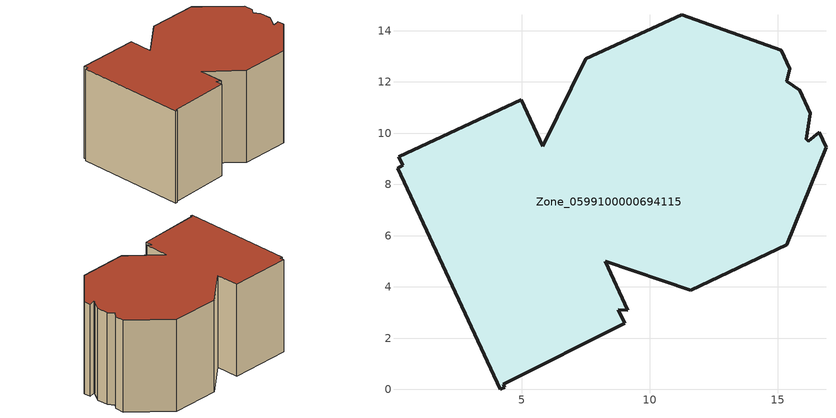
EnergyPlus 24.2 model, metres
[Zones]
Zone_0599100000694115
 floor ground (C_G): 15.35,12.02 15.86,11.67 16.27,10.77 16.12,9.76 16.18,9.68 16.61,10.04 16.88,9.45 15.35,5.65 11.6,3.88 8.26,5 9.15,3.08 8.78,3.12 9.03,2.59 4.29,0.2 4.34,0.08 4.16,0 0.16,8.64 0.37,8.74 0.21,9.08 4.99,11.3 5.83,9.48 7.5,12.9 11.26,14.63 15.14,13.23 15.47,12.51 z0
 wall outside (C_F): 8.26,5 11.6,3.88 15.35,5.65 16.88,9.45 16.61,10.04 16.18,9.68 16.12,9.76 16.27,10.77 15.86,11.67 15.35,12.02 15.47,12.51 15.14,13.23 11.26,14.63 7.5,12.9 5.83,9.48 4.99,11.3 0.21,9.08 0.37,8.74 0.16,8.64 4.16,0 4.34,0.08 4.29,0.2 9.03,2.59 8.78,3.12 9.15,3.08 8.26,5 z0:8.11
 roof outside (C_R): 15.35,12.02 15.47,12.51 15.14,13.23 11.26,14.63 7.5,12.9 5.83,9.48 4.99,11.3 0.21,9.08 0.37,8.74 0.16,8.64 4.16,0 4.34,0.08 4.29,0.2 9.03,2.59 8.78,3.12 9.15,3.08 8.26,5 11.6,3.88 15.35,5.65 16.88,9.45 16.61,10.04 16.18,9.68 16.12,9.76 16.27,10.77 15.86,11.67 z8.11
[BUILDING]
Pand.0599100000694115: North Axis=0; Terrain=City; Loads Convergence Tolerance Value=0.04; Temperature Convergence Tolerance Value=0.4; Solar Distribution=FullExterior; Maximum Number of Warmup Days=25; Minimum Number of Warmup Days=1
[Site:Location]
Rotterdam.The.Hague.AP_ZH_NLD Design_Conditions: Latitude=51.96; Longitude=4.45; Time Zone=1; Elevation=-4.5
[SITE:GROUNDTEMPERATURE:BUILDINGSURFACE]
18, 18, 18, 18, 18, 18, 18, 18, 18, 18, 18, 18
[MATERIAL] Thermal Absorptance=0.9; Solar Absorptance=0.7; Visible Absorptance=0.7
Name | Roughness | Thickness | Conductivity | Density | Specific Heat
G.D.1965 | MediumSmooth | 0.15 | 1 | 540 | 1210
F.D.1965 | Rough | 0.3 | 0.857143 | 1920 | 840
R.D.1965 | MediumRough | 0.2 | 0.08 | 1500 | 1000
[CONSTRUCTION]
C_G: G.D.1965
C_F: F.D.1965
C_R: R.D.1965
[ZONE]
Zone_0599100000694115: Type=1; Multiplier=1; Ceiling Height=Autocalculate; Volume=Autocalculate; Floor Area=autocalculate; Part of Total Floor Area=Yes
[ZONEINFILTRATION:DESIGNFLOWRATE]
Infil_Zone_0599100000694115: Zone or ZoneList or Space or SpaceList=Zone_0599100000694115; Schedule=AlwaysOn; Design Flow Rate Calculation Method=Flow/Area; Flow Rate per Floor Area=0.0042; Constant Term Coefficient=1; Temperature Term Coefficient=0; Velocity Term Coefficient=0; Velocity Squared Term Coefficient=0
[HVACTEMPLATE:ZONE:IDEALLOADSAIRSYSTEM]
Zone_0599100000694115: Maximum Heating Supply Air Temperature=50; Minimum Cooling Supply Air Temperature=13; Maximum Heating Supply Air Humidity Ratio=0.0156; Minimum Cooling Supply Air Humidity Ratio=0.0077; Heating Limit=NoLimit; Cooling Limit=NoLimit; Dehumidification Control Type=ConstantSensibleHeatRatio; Cooling Sensible Heat Ratio=0.7; Dehumidification Setpoint=60; Humidification Control Type=None; Humidification Setpoint=30; Outdoor Air Method=None; Outdoor Air Flow Rate per Person=0.00944; Outdoor Air Flow Rate per Zone Floor Area=0; Outdoor Air Flow Rate per Zone=0; Demand Controlled Ventilation Type=None; Outdoor Air Economizer Type=NoEconomizer; Heat Recovery Type=None; Sensible Heat Recovery Effectiveness=0.7; Latent Heat Recovery Effectiveness=0.65
[ZONECONTROL:THERMOSTAT]
ThermostatControl_Zone_0599100000694115: Zone or ZoneList=Zone_0599100000694115; Control Type Schedule=DualSetpointControlType; Control 1=Thermostat_Zone_0599100000694115; Temperature Difference Between Cutout And Setpoint=0
[THERMOSTATSETPOINT:DUALSETPOINT]
Thermostat_Zone_0599100000694115: Heating Setpoint Temperature Schedule=HeatingSetpoint_Zone_0599100000694115; Cooling Setpoint Temperature Schedule=CoolingSetpoint_Zone_0599100000694115
[SCHEDULE:COMPACT]
HeatingSetpoint_Zone_0599100000694115: Through: 12/31, For: AllDays, Until: 24:00, 21
CoolingSetpoint_Zone_0599100000694115: Through: 12/31, For: AllDays, Until: 24:00, 24
DualSetpointControlType: Through: 12/31, For: AllDays, Until: 24:00, 4
AlwaysOn: Through: 12/31, For: AllDays, Until: 24:00, 1
